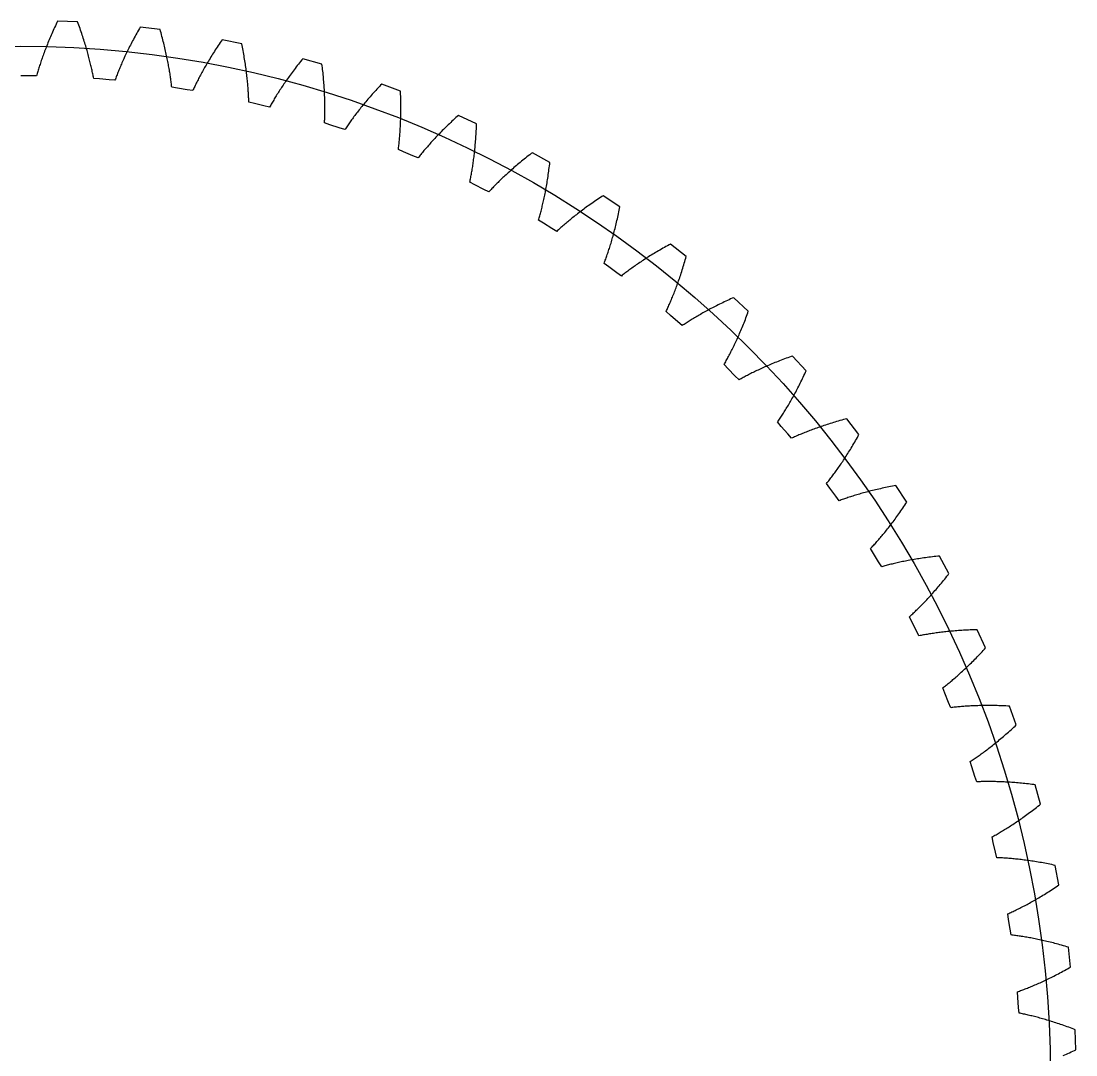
# Model space of a CAD drawing. Extents: x -40.9 to 55.5, y 140.7 to 237.1.
# Drawn here: x 7.34 to 55.53, y 189.86 to 237.08 of the extents above; entities that cross this region are included whole.
import ezdxf

# ---------------------------------------------------------------- set-up
doc = ezdxf.new("R2010")
doc.units = 0
doc.layers.get('0').update_dxf_attribs({"linetype": 'CONTINUOUS'})

msp = doc.modelspace()

# ---------------------------------------------------------------- linework, layer by layer
msp.add_lwpolyline([(54.956, 189.829), (55.028, 189.86), (55.1, 189.891), (55.173, 189.923), (55.246, 189.955), (55.32, 189.988), (55.395, 190.022), (55.471, 190.057), (55.535, 190.092), (55.504, 191), (55.437, 191.031), (55.36, 191.06), (55.283, 191.089), (55.206, 191.117), (55.131, 191.144), (55.056, 191.171), (54.982, 191.197), (54.908, 191.223), (54.835, 191.248), (54.763, 191.272), (54.692, 191.296), (54.621, 191.319), (54.551, 191.342), (54.482, 191.364), (54.413, 191.385), (54.345, 191.406), (54.278, 191.427), (54.211, 191.447), (54.146, 191.466), (54.081, 191.485), (54.016, 191.503), (53.953, 191.521), (53.89, 191.539), (53.828, 191.556), (53.766, 191.572), (53.706, 191.588), (53.646, 191.603), (53.587, 191.618), (53.528, 191.633), (53.471, 191.647), (53.414, 191.66), (53.358, 191.674), (53.302, 191.686), (53.248, 191.699), (53.194, 191.71), (53.141, 191.722), (53.088, 191.733), (53.037, 191.744), (52.986, 191.754), (52.936, 191.764), (52.914, 192.025), (52.881, 192.476), (52.864, 192.738), (52.912, 192.755), (52.961, 192.772), (53.011, 192.791), (53.061, 192.809), (53.111, 192.828), (53.163, 192.848), (53.215, 192.868), (53.268, 192.889), (53.322, 192.91), (53.376, 192.932), (53.431, 192.954), (53.486, 192.977), (53.543, 193.001), (53.6, 193.025), (53.657, 193.049), (53.716, 193.074), (53.775, 193.1), (53.834, 193.127), (53.895, 193.154), (53.956, 193.181), (54.017, 193.209), (54.079, 193.238), (54.142, 193.268), (54.206, 193.298), (54.27, 193.329), (54.335, 193.36), (54.4, 193.392), (54.466, 193.425), (54.532, 193.458), (54.6, 193.492), (54.667, 193.527), (54.736, 193.562), (54.805, 193.598), (54.874, 193.635), (54.944, 193.673), (55.015, 193.711), (55.086, 193.75), (55.158, 193.789), (55.231, 193.83), (55.292, 193.87), (55.19, 194.773), (55.121, 194.798), (55.041, 194.821), (54.962, 194.844), (54.884, 194.866), (54.807, 194.887), (54.73, 194.908), (54.654, 194.928), (54.579, 194.948), (54.504, 194.967), (54.43, 194.986), (54.357, 195.004), (54.285, 195.021), (54.213, 195.039), (54.142, 195.055), (54.072, 195.071), (54.003, 195.087), (53.934, 195.102), (53.866, 195.117), (53.799, 195.131), (53.733, 195.145), (53.667, 195.158), (53.603, 195.171), (53.539, 195.183), (53.475, 195.195), (53.413, 195.207), (53.351, 195.218), (53.29, 195.228), (53.23, 195.239), (53.171, 195.248), (53.112, 195.258), (53.054, 195.267), (52.997, 195.276), (52.941, 195.284), (52.886, 195.292), (52.831, 195.3), (52.777, 195.307), (52.724, 195.314), (52.672, 195.32), (52.621, 195.327), (52.57, 195.333), (52.527, 195.592), (52.459, 196.038), (52.422, 196.298), (52.469, 196.319), (52.516, 196.34), (52.564, 196.362), (52.612, 196.385), (52.661, 196.408), (52.711, 196.431), (52.762, 196.455), (52.813, 196.48), (52.865, 196.506), (52.917, 196.532), (52.97, 196.558), (53.024, 196.585), (53.078, 196.613), (53.133, 196.642), (53.188, 196.671), (53.245, 196.7), (53.301, 196.731), (53.359, 196.762), (53.417, 196.793), (53.475, 196.826), (53.534, 196.859), (53.594, 196.892), (53.655, 196.927), (53.715, 196.962), (53.777, 196.997), (53.839, 197.034), (53.902, 197.071), (53.965, 197.109), (54.029, 197.147), (54.093, 197.186), (54.158, 197.226), (54.223, 197.267), (54.289, 197.308), (54.356, 197.35), (54.423, 197.393), (54.49, 197.437), (54.558, 197.481), (54.627, 197.526), (54.696, 197.572), (54.754, 197.617), (54.581, 198.509), (54.51, 198.529), (54.429, 198.546), (54.349, 198.562), (54.269, 198.578), (54.19, 198.593), (54.112, 198.608), (54.035, 198.622), (53.958, 198.636), (53.882, 198.649), (53.807, 198.662), (53.733, 198.674), (53.659, 198.686), (53.586, 198.697), (53.515, 198.708), (53.443, 198.719), (53.373, 198.729), (53.303, 198.739), (53.235, 198.748), (53.167, 198.757), (53.099, 198.766), (53.033, 198.774), (52.967, 198.781), (52.903, 198.789), (52.839, 198.796), (52.775, 198.802), (52.713, 198.808), (52.651, 198.814), (52.591, 198.82), (52.531, 198.825), (52.472, 198.83), (52.413, 198.834), (52.356, 198.839), (52.299, 198.842), (52.243, 198.846), (52.188, 198.849), (52.134, 198.852), (52.081, 198.855), (52.028, 198.858), (51.976, 198.86), (51.926, 198.862), (51.862, 199.117), (51.759, 199.556), (51.702, 199.813), (51.747, 199.837), (51.792, 199.862), (51.838, 199.888), (51.885, 199.914), (51.932, 199.941), (51.98, 199.968), (52.028, 199.996), (52.077, 200.025), (52.127, 200.054), (52.177, 200.084), (52.228, 200.115), (52.279, 200.146), (52.331, 200.178), (52.384, 200.211), (52.437, 200.244), (52.49, 200.278), (52.545, 200.313), (52.599, 200.348), (52.655, 200.384), (52.711, 200.421), (52.767, 200.459), (52.824, 200.497), (52.881, 200.536), (52.939, 200.576), (52.998, 200.616), (53.057, 200.657), (53.116, 200.699), (53.176, 200.742), (53.237, 200.785), (53.298, 200.829), (53.36, 200.874), (53.422, 200.92), (53.484, 200.966), (53.547, 201.013), (53.61, 201.061), (53.674, 201.11), (53.739, 201.16), (53.803, 201.21), (53.868, 201.261), (53.923, 201.31), (53.68, 202.186), (53.609, 202.2), (53.526, 202.211), (53.445, 202.221), (53.364, 202.23), (53.284, 202.239), (53.205, 202.248), (53.127, 202.256), (53.05, 202.263), (52.973, 202.271), (52.897, 202.278), (52.822, 202.284), (52.748, 202.29), (52.675, 202.296), (52.602, 202.301), (52.53, 202.306), (52.459, 202.311), (52.389, 202.315), (52.32, 202.319), (52.251, 202.322), (52.184, 202.326), (52.117, 202.328), (52.051, 202.331), (51.986, 202.333), (51.921, 202.335), (51.858, 202.337), (51.795, 202.338), (51.733, 202.339), (51.672, 202.34), (51.612, 202.34), (51.553, 202.34), (51.494, 202.34), (51.437, 202.34), (51.38, 202.339), (51.324, 202.339), (51.269, 202.338), (51.214, 202.336), (51.161, 202.335), (51.108, 202.333), (51.057, 202.331), (51.006, 202.329), (50.923, 202.579), (50.785, 203.009), (50.709, 203.26), (50.751, 203.288), (50.794, 203.316), (50.838, 203.345), (50.883, 203.375), (50.928, 203.405), (50.973, 203.437), (51.019, 203.468), (51.066, 203.501), (51.113, 203.534), (51.161, 203.568), (51.209, 203.602), (51.258, 203.638), (51.307, 203.674), (51.357, 203.71), (51.407, 203.748), (51.458, 203.786), (51.509, 203.825), (51.561, 203.864), (51.613, 203.905), (51.666, 203.946), (51.719, 203.988), (51.773, 204.03), (51.827, 204.073), (51.882, 204.118), (51.937, 204.162), (51.993, 204.208), (52.049, 204.254), (52.105, 204.302), (52.162, 204.35), (52.22, 204.398), (52.277, 204.448), (52.336, 204.498), (52.394, 204.55), (52.453, 204.602), (52.513, 204.654), (52.573, 204.708), (52.633, 204.763), (52.694, 204.818), (52.754, 204.874), (52.805, 204.927), (52.494, 205.781), (52.422, 205.79), (52.339, 205.794), (52.257, 205.797), (52.176, 205.8), (52.096, 205.803), (52.016, 205.805), (51.937, 205.807), (51.86, 205.809), (51.783, 205.81), (51.706, 205.811), (51.631, 205.812), (51.557, 205.812), (51.483, 205.812), (51.41, 205.811), (51.338, 205.811), (51.267, 205.81), (51.197, 205.809), (51.128, 205.807), (51.059, 205.805), (50.991, 205.803), (50.924, 205.801), (50.858, 205.798), (50.793, 205.795), (50.729, 205.792), (50.666, 205.788), (50.603, 205.785), (50.541, 205.781), (50.48, 205.777), (50.42, 205.773), (50.361, 205.768), (50.303, 205.764), (50.245, 205.759), (50.189, 205.754), (50.133, 205.749), (50.078, 205.743), (50.024, 205.738), (49.971, 205.732), (49.919, 205.726), (49.867, 205.72), (49.817, 205.714), (49.715, 205.956), (49.544, 206.374), (49.448, 206.619), (49.488, 206.65), (49.529, 206.681), (49.57, 206.714), (49.612, 206.747), (49.654, 206.781), (49.697, 206.815), (49.741, 206.851), (49.785, 206.887), (49.829, 206.924), (49.874, 206.961), (49.919, 206.999), (49.965, 207.038), (50.011, 207.078), (50.058, 207.118), (50.105, 207.16), (50.153, 207.202), (50.201, 207.244), (50.25, 207.288), (50.299, 207.332), (50.348, 207.377), (50.398, 207.423), (50.448, 207.47), (50.499, 207.517), (50.55, 207.566), (50.602, 207.615), (50.653, 207.665), (50.706, 207.715), (50.758, 207.767), (50.811, 207.819), (50.865, 207.872), (50.918, 207.926), (50.972, 207.981), (51.027, 208.037), (51.082, 208.093), (51.137, 208.15), (51.192, 208.209), (51.248, 208.268), (51.304, 208.328), (51.361, 208.388), (51.406, 208.445), (51.03, 209.272), (50.957, 209.275), (50.874, 209.272), (50.792, 209.269), (50.711, 209.266), (50.631, 209.263), (50.551, 209.259), (50.473, 209.255), (50.395, 209.25), (50.318, 209.245), (50.242, 209.24), (50.167, 209.235), (50.093, 209.229), (50.019, 209.223), (49.947, 209.217), (49.875, 209.211), (49.804, 209.204), (49.734, 209.198), (49.665, 209.191), (49.597, 209.183), (49.53, 209.176), (49.463, 209.168), (49.398, 209.16), (49.333, 209.152), (49.269, 209.144), (49.206, 209.136), (49.144, 209.127), (49.083, 209.119), (49.023, 209.11), (48.963, 209.101), (48.904, 209.092), (48.847, 209.083), (48.79, 209.073), (48.734, 209.064), (48.679, 209.054), (48.624, 209.045), (48.571, 209.035), (48.518, 209.025), (48.467, 209.015), (48.416, 209.005), (48.366, 208.995), (48.245, 209.229), (48.042, 209.632), (47.927, 209.868), (47.965, 209.902), (48.003, 209.937), (48.042, 209.972), (48.081, 210.009), (48.12, 210.046), (48.16, 210.084), (48.201, 210.122), (48.242, 210.162), (48.283, 210.202), (48.325, 210.243), (48.367, 210.284), (48.41, 210.327), (48.453, 210.37), (48.496, 210.414), (48.54, 210.459), (48.585, 210.505), (48.629, 210.551), (48.674, 210.598), (48.719, 210.646), (48.765, 210.695), (48.811, 210.745), (48.858, 210.795), (48.905, 210.846), (48.952, 210.899), (48.999, 210.952), (49.047, 211.005), (49.095, 211.06), (49.143, 211.115), (49.192, 211.172), (49.241, 211.229), (49.291, 211.287), (49.34, 211.346), (49.39, 211.406), (49.44, 211.466), (49.491, 211.528), (49.541, 211.59), (49.592, 211.653), (49.644, 211.717), (49.695, 211.782), (49.736, 211.843), (49.296, 212.638), (49.223, 212.635), (49.141, 212.626), (49.059, 212.616), (48.979, 212.607), (48.899, 212.597), (48.82, 212.587), (48.742, 212.576), (48.665, 212.566), (48.589, 212.555), (48.513, 212.544), (48.439, 212.533), (48.365, 212.521), (48.293, 212.51), (48.221, 212.498), (48.15, 212.486), (48.08, 212.474), (48.011, 212.461), (47.942, 212.449), (47.875, 212.436), (47.808, 212.424), (47.743, 212.411), (47.678, 212.398), (47.614, 212.385), (47.551, 212.372), (47.489, 212.358), (47.428, 212.345), (47.367, 212.332), (47.308, 212.318), (47.249, 212.305), (47.191, 212.291), (47.134, 212.277), (47.079, 212.263), (47.023, 212.25), (46.969, 212.236), (46.916, 212.222), (46.863, 212.208), (46.812, 212.194), (46.761, 212.18), (46.711, 212.166), (46.662, 212.153), (46.523, 212.375), (46.289, 212.762), (46.156, 212.988), (46.191, 213.025), (46.226, 213.063), (46.262, 213.101), (46.298, 213.14), (46.335, 213.181), (46.372, 213.221), (46.409, 213.263), (46.447, 213.306), (46.485, 213.349), (46.524, 213.393), (46.562, 213.438), (46.602, 213.483), (46.641, 213.53), (46.681, 213.577), (46.721, 213.625), (46.762, 213.674), (46.802, 213.724), (46.844, 213.775), (46.885, 213.826), (46.927, 213.878), (46.969, 213.931), (47.011, 213.985), (47.054, 214.04), (47.097, 214.096), (47.14, 214.152), (47.183, 214.21), (47.227, 214.268), (47.271, 214.327), (47.315, 214.387), (47.359, 214.448), (47.404, 214.51), (47.449, 214.572), (47.494, 214.636), (47.539, 214.7), (47.585, 214.765), (47.63, 214.831), (47.676, 214.898), (47.722, 214.966), (47.769, 215.035), (47.805, 215.098), (47.304, 215.857), (47.231, 215.848), (47.15, 215.832), (47.069, 215.817), (46.99, 215.801), (46.911, 215.785), (46.833, 215.768), (46.756, 215.752), (46.68, 215.735), (46.605, 215.718), (46.531, 215.702), (46.457, 215.685), (46.385, 215.667), (46.313, 215.65), (46.243, 215.633), (46.173, 215.615), (46.104, 215.598), (46.036, 215.58), (45.969, 215.562), (45.903, 215.544), (45.837, 215.527), (45.773, 215.509), (45.709, 215.491), (45.647, 215.473), (45.585, 215.455), (45.524, 215.436), (45.464, 215.418), (45.405, 215.4), (45.346, 215.382), (45.289, 215.364), (45.233, 215.346), (45.177, 215.328), (45.122, 215.309), (45.068, 215.291), (45.015, 215.273), (44.963, 215.255), (44.912, 215.237), (44.862, 215.22), (44.812, 215.202), (44.764, 215.184), (44.716, 215.166), (44.56, 215.378), (44.296, 215.744), (44.146, 215.959), (44.178, 215.999), (44.21, 216.039), (44.243, 216.081), (44.276, 216.123), (44.309, 216.165), (44.343, 216.209), (44.377, 216.254), (44.411, 216.299), (44.445, 216.345), (44.48, 216.392), (44.516, 216.44), (44.551, 216.488), (44.587, 216.538), (44.623, 216.588), (44.659, 216.639), (44.696, 216.691), (44.732, 216.744), (44.77, 216.798), (44.807, 216.852), (44.844, 216.907), (44.882, 216.964), (44.92, 217.021), (44.958, 217.079), (44.997, 217.138), (45.035, 217.197), (45.074, 217.258), (45.113, 217.319), (45.152, 217.382), (45.191, 217.445), (45.231, 217.509), (45.271, 217.574), (45.31, 217.64), (45.35, 217.707), (45.39, 217.775), (45.431, 217.843), (45.471, 217.913), (45.511, 217.983), (45.552, 218.054), (45.593, 218.127), (45.624, 218.193), (45.065, 218.909), (44.993, 218.895), (44.913, 218.873), (44.834, 218.851), (44.756, 218.829), (44.679, 218.807), (44.603, 218.784), (44.527, 218.762), (44.453, 218.739), (44.379, 218.717), (44.306, 218.694), (44.235, 218.671), (44.164, 218.649), (44.094, 218.626), (44.025, 218.603), (43.956, 218.58), (43.889, 218.557), (43.823, 218.534), (43.757, 218.511), (43.692, 218.488), (43.629, 218.465), (43.566, 218.442), (43.504, 218.419), (43.443, 218.396), (43.383, 218.374), (43.323, 218.351), (43.265, 218.328), (43.207, 218.305), (43.151, 218.283), (43.095, 218.26), (43.04, 218.237), (42.986, 218.215), (42.933, 218.193), (42.881, 218.17), (42.829, 218.148), (42.779, 218.126), (42.729, 218.104), (42.68, 218.083), (42.632, 218.061), (42.585, 218.039), (42.539, 218.018), (42.367, 218.216), (42.076, 218.561), (41.909, 218.764), (41.937, 218.806), (41.966, 218.849), (41.996, 218.892), (42.025, 218.937), (42.055, 218.982), (42.085, 219.028), (42.116, 219.075), (42.146, 219.123), (42.177, 219.172), (42.208, 219.221), (42.24, 219.272), (42.271, 219.323), (42.303, 219.375), (42.335, 219.428), (42.367, 219.482), (42.399, 219.537), (42.432, 219.592), (42.465, 219.648), (42.498, 219.706), (42.531, 219.764), (42.564, 219.823), (42.597, 219.883), (42.631, 219.944), (42.664, 220.005), (42.698, 220.068), (42.732, 220.131), (42.766, 220.196), (42.8, 220.261), (42.835, 220.327), (42.869, 220.394), (42.903, 220.462), (42.938, 220.531), (42.972, 220.601), (43.007, 220.671), (43.042, 220.743), (43.076, 220.815), (43.111, 220.889), (43.146, 220.963), (43.181, 221.038), (43.207, 221.106), (42.593, 221.777), (42.523, 221.757), (42.445, 221.729), (42.368, 221.701), (42.292, 221.672), (42.217, 221.644), (42.142, 221.616), (42.069, 221.588), (41.996, 221.559), (41.925, 221.531), (41.854, 221.503), (41.784, 221.474), (41.715, 221.446), (41.647, 221.418), (41.58, 221.39), (41.514, 221.362), (41.449, 221.333), (41.384, 221.305), (41.321, 221.277), (41.258, 221.249), (41.197, 221.221), (41.136, 221.194), (41.076, 221.166), (41.017, 221.138), (40.958, 221.111), (40.901, 221.083), (40.845, 221.056), (40.789, 221.029), (40.734, 221.002), (40.681, 220.975), (40.628, 220.948), (40.576, 220.922), (40.524, 220.895), (40.474, 220.869), (40.425, 220.843), (40.376, 220.817), (40.328, 220.791), (40.281, 220.766), (40.235, 220.74), (40.19, 220.715), (40.145, 220.69), (39.958, 220.875), (39.641, 221.195), (39.458, 221.384), (39.484, 221.428), (39.509, 221.473), (39.535, 221.519), (39.561, 221.566), (39.587, 221.613), (39.614, 221.662), (39.64, 221.711), (39.667, 221.761), (39.694, 221.812), (39.721, 221.864), (39.748, 221.917), (39.776, 221.97), (39.803, 222.025), (39.831, 222.08), (39.859, 222.136), (39.887, 222.193), (39.915, 222.251), (39.943, 222.31), (39.971, 222.369), (40, 222.43), (40.028, 222.491), (40.057, 222.554), (40.086, 222.617), (40.114, 222.681), (40.143, 222.746), (40.172, 222.812), (40.201, 222.879), (40.23, 222.947), (40.259, 223.015), (40.288, 223.085), (40.317, 223.155), (40.346, 223.227), (40.375, 223.299), (40.404, 223.372), (40.433, 223.446), (40.462, 223.521), (40.491, 223.597), (40.519, 223.674), (40.548, 223.751), (40.569, 223.821), (39.905, 224.442), (39.836, 224.416), (39.761, 224.382), (39.686, 224.348), (39.612, 224.314), (39.539, 224.28), (39.468, 224.246), (39.397, 224.212), (39.326, 224.178), (39.257, 224.144), (39.189, 224.11), (39.122, 224.077), (39.055, 224.043), (38.99, 224.01), (38.925, 223.976), (38.861, 223.943), (38.798, 223.91), (38.736, 223.877), (38.675, 223.844), (38.615, 223.811), (38.556, 223.778), (38.497, 223.746), (38.439, 223.714), (38.383, 223.681), (38.327, 223.649), (38.272, 223.618), (38.218, 223.586), (38.165, 223.555), (38.112, 223.523), (38.061, 223.492), (38.01, 223.461), (37.96, 223.431), (37.911, 223.4), (37.863, 223.37), (37.816, 223.34), (37.769, 223.311), (37.724, 223.281), (37.679, 223.252), (37.635, 223.223), (37.592, 223.195), (37.549, 223.166), (37.348, 223.335), (37.007, 223.63), (36.81, 223.804), (36.832, 223.85), (36.854, 223.897), (36.876, 223.945), (36.898, 223.993), (36.92, 224.043), (36.943, 224.093), (36.966, 224.144), (36.988, 224.196), (37.011, 224.249), (37.034, 224.303), (37.057, 224.358), (37.08, 224.413), (37.104, 224.47), (37.127, 224.527), (37.15, 224.585), (37.174, 224.644), (37.197, 224.704), (37.221, 224.765), (37.244, 224.827), (37.268, 224.889), (37.291, 224.953), (37.315, 225.017), (37.339, 225.083), (37.362, 225.149), (37.386, 225.216), (37.409, 225.284), (37.433, 225.353), (37.456, 225.422), (37.48, 225.493), (37.503, 225.565), (37.527, 225.637), (37.55, 225.711), (37.573, 225.785), (37.596, 225.86), (37.619, 225.936), (37.642, 226.013), (37.665, 226.091), (37.688, 226.17), (37.711, 226.25), (37.726, 226.321), (37.015, 226.887), (36.949, 226.857), (36.876, 226.817), (36.804, 226.777), (36.734, 226.737), (36.664, 226.697), (36.595, 226.658), (36.527, 226.618), (36.459, 226.579), (36.393, 226.54), (36.328, 226.501), (36.263, 226.462), (36.199, 226.423), (36.137, 226.385), (36.075, 226.347), (36.014, 226.308), (35.954, 226.27), (35.895, 226.233), (35.836, 226.195), (35.779, 226.157), (35.722, 226.12), (35.666, 226.083), (35.611, 226.047), (35.557, 226.01), (35.504, 225.974), (35.452, 225.938), (35.4, 225.902), (35.35, 225.866), (35.3, 225.831), (35.251, 225.796), (35.203, 225.761), (35.156, 225.727), (35.109, 225.693), (35.064, 225.659), (35.019, 225.626), (34.975, 225.592), (34.932, 225.559), (34.889, 225.527), (34.848, 225.495), (34.807, 225.463), (34.767, 225.431), (34.554, 225.584), (34.19, 225.851), (33.98, 226.009), (33.998, 226.057), (34.016, 226.105), (34.034, 226.154), (34.053, 226.205), (34.071, 226.256), (34.09, 226.308), (34.108, 226.36), (34.127, 226.414), (34.146, 226.469), (34.164, 226.524), (34.183, 226.58), (34.202, 226.637), (34.22, 226.696), (34.239, 226.754), (34.258, 226.814), (34.277, 226.875), (34.295, 226.937), (34.314, 226.999), (34.333, 227.062), (34.351, 227.127), (34.37, 227.192), (34.388, 227.258), (34.407, 227.325), (34.425, 227.393), (34.443, 227.461), (34.461, 227.531), (34.479, 227.602), (34.497, 227.673), (34.515, 227.745), (34.533, 227.818), (34.551, 227.893), (34.568, 227.968), (34.585, 228.043), (34.603, 228.12), (34.62, 228.198), (34.636, 228.276), (34.653, 228.356), (34.67, 228.436), (34.686, 228.518), (34.696, 228.59), (33.942, 229.099), (33.879, 229.063), (33.809, 229.017), (33.741, 228.972), (33.674, 228.927), (33.607, 228.882), (33.541, 228.837), (33.477, 228.792), (33.413, 228.748), (33.35, 228.704), (33.287, 228.66), (33.226, 228.616), (33.166, 228.572), (33.106, 228.529), (33.048, 228.486), (32.99, 228.443), (32.933, 228.4), (32.877, 228.358), (32.822, 228.316), (32.767, 228.274), (32.714, 228.233), (32.661, 228.191), (32.609, 228.15), (32.558, 228.11), (32.508, 228.069), (32.459, 228.029), (32.41, 227.99), (32.362, 227.95), (32.316, 227.911), (32.27, 227.873), (32.224, 227.834), (32.18, 227.796), (32.136, 227.758), (32.093, 227.721), (32.051, 227.684), (32.01, 227.648), (31.97, 227.611), (31.93, 227.576), (31.891, 227.54), (31.853, 227.505), (31.816, 227.471), (31.591, 227.606), (31.207, 227.844), (30.985, 227.985), (31, 228.034), (31.014, 228.084), (31.029, 228.134), (31.043, 228.186), (31.057, 228.238), (31.072, 228.291), (31.086, 228.345), (31.1, 228.4), (31.115, 228.456), (31.129, 228.513), (31.143, 228.57), (31.157, 228.629), (31.171, 228.688), (31.186, 228.748), (31.199, 228.81), (31.213, 228.872), (31.227, 228.934), (31.241, 228.998), (31.254, 229.063), (31.268, 229.128), (31.281, 229.195), (31.295, 229.262), (31.308, 229.33), (31.321, 229.399), (31.333, 229.469), (31.346, 229.54), (31.359, 229.612), (31.371, 229.684), (31.383, 229.758), (31.395, 229.832), (31.407, 229.908), (31.418, 229.984), (31.43, 230.061), (31.441, 230.139), (31.452, 230.217), (31.462, 230.297), (31.473, 230.378), (31.483, 230.459), (31.493, 230.541), (31.497, 230.614), (30.706, 231.062), (30.645, 231.021), (30.58, 230.971), (30.515, 230.92), (30.451, 230.87), (30.388, 230.82), (30.326, 230.77), (30.265, 230.72), (30.205, 230.671), (30.146, 230.622), (30.087, 230.573), (30.03, 230.525), (29.973, 230.476), (29.917, 230.429), (29.862, 230.381), (29.808, 230.334), (29.754, 230.287), (29.702, 230.24), (29.65, 230.194), (29.599, 230.148), (29.549, 230.102), (29.499, 230.057), (29.451, 230.012), (29.403, 229.968), (29.357, 229.924), (29.31, 229.88), (29.265, 229.836), (29.221, 229.793), (29.177, 229.751), (29.134, 229.709), (29.092, 229.667), (29.051, 229.625), (29.01, 229.584), (28.971, 229.544), (28.932, 229.504), (28.893, 229.464), (28.856, 229.425), (28.819, 229.386), (28.783, 229.348), (28.748, 229.31), (28.713, 229.272), (28.478, 229.39), (28.077, 229.597), (27.845, 229.72), (27.856, 229.77), (27.866, 229.821), (27.877, 229.872), (27.887, 229.925), (27.897, 229.978), (27.907, 230.032), (27.917, 230.087), (27.927, 230.143), (27.937, 230.2), (27.947, 230.257), (27.957, 230.316), (27.966, 230.375), (27.976, 230.436), (27.985, 230.497), (27.994, 230.559), (28.003, 230.622), (28.012, 230.685), (28.02, 230.75), (28.029, 230.816), (28.037, 230.882), (28.045, 230.949), (28.053, 231.017), (28.061, 231.086), (28.068, 231.156), (28.076, 231.227), (28.083, 231.299), (28.09, 231.371), (28.096, 231.444), (28.102, 231.519), (28.109, 231.594), (28.114, 231.67), (28.12, 231.746), (28.125, 231.824), (28.13, 231.903), (28.135, 231.982), (28.139, 232.062), (28.143, 232.143), (28.147, 232.225), (28.15, 232.308), (28.149, 232.381), (27.325, 232.766), (27.268, 232.72), (27.206, 232.665), (27.146, 232.609), (27.086, 232.554), (27.028, 232.499), (26.97, 232.444), (26.913, 232.39), (26.857, 232.336), (26.801, 232.283), (26.747, 232.23), (26.693, 232.177), (26.64, 232.124), (26.588, 232.072), (26.537, 232.02), (26.487, 231.969), (26.437, 231.918), (26.388, 231.867), (26.34, 231.817), (26.293, 231.767), (26.247, 231.718), (26.201, 231.669), (26.157, 231.621), (26.113, 231.572), (26.069, 231.525), (26.027, 231.477), (25.985, 231.431), (25.944, 231.384), (25.904, 231.338), (25.865, 231.293), (25.826, 231.248), (25.788, 231.203), (25.751, 231.159), (25.714, 231.116), (25.679, 231.073), (25.644, 231.03), (25.609, 230.988), (25.576, 230.947), (25.543, 230.906), (25.511, 230.865), (25.479, 230.825), (25.236, 230.924), (24.82, 231.099), (24.579, 231.203), (24.585, 231.254), (24.592, 231.305), (24.598, 231.357), (24.604, 231.41), (24.61, 231.464), (24.616, 231.519), (24.622, 231.575), (24.627, 231.631), (24.633, 231.689), (24.638, 231.747), (24.643, 231.806), (24.648, 231.866), (24.652, 231.927), (24.657, 231.989), (24.661, 232.051), (24.665, 232.115), (24.669, 232.179), (24.672, 232.244), (24.676, 232.31), (24.679, 232.377), (24.682, 232.444), (24.684, 232.513), (24.686, 232.582), (24.688, 232.653), (24.69, 232.724), (24.692, 232.796), (24.693, 232.868), (24.694, 232.942), (24.694, 233.016), (24.694, 233.092), (24.694, 233.168), (24.693, 233.245), (24.693, 233.323), (24.691, 233.401), (24.69, 233.481), (24.688, 233.561), (24.686, 233.642), (24.683, 233.724), (24.68, 233.807), (24.672, 233.88), (23.821, 234.199), (23.768, 234.149), (23.711, 234.089), (23.655, 234.029), (23.6, 233.969), (23.546, 233.91), (23.492, 233.851), (23.44, 233.792), (23.388, 233.734), (23.337, 233.676), (23.287, 233.619), (23.237, 233.562), (23.189, 233.506), (23.141, 233.45), (23.094, 233.394), (23.048, 233.339), (23.002, 233.284), (22.958, 233.23), (22.914, 233.176), (22.871, 233.123), (22.829, 233.07), (22.787, 233.017), (22.746, 232.965), (22.706, 232.914), (22.667, 232.863), (22.628, 232.813), (22.59, 232.763), (22.553, 232.713), (22.516, 232.664), (22.481, 232.616), (22.446, 232.568), (22.411, 232.521), (22.378, 232.474), (22.345, 232.428), (22.313, 232.382), (22.281, 232.337), (22.25, 232.292), (22.22, 232.248), (22.19, 232.204), (22.161, 232.162), (22.133, 232.119), (21.883, 232.199), (21.454, 232.34), (21.206, 232.426), (21.208, 232.476), (21.211, 232.528), (21.213, 232.581), (21.215, 232.634), (21.217, 232.688), (21.218, 232.743), (21.22, 232.799), (21.221, 232.856), (21.222, 232.914), (21.222, 232.972), (21.223, 233.032), (21.223, 233.092), (21.223, 233.153), (21.222, 233.215), (21.221, 233.277), (21.22, 233.341), (21.219, 233.405), (21.218, 233.47), (21.216, 233.536), (21.214, 233.603), (21.211, 233.671), (21.208, 233.74), (21.205, 233.809), (21.202, 233.879), (21.198, 233.95), (21.193, 234.022), (21.189, 234.095), (21.184, 234.168), (21.178, 234.242), (21.173, 234.317), (21.167, 234.393), (21.16, 234.47), (21.153, 234.548), (21.146, 234.626), (21.138, 234.705), (21.13, 234.785), (21.121, 234.866), (21.112, 234.947), (21.102, 235.03), (21.089, 235.101), (20.215, 235.352), (20.166, 235.299), (20.114, 235.234), (20.063, 235.17), (20.013, 235.106), (19.964, 235.042), (19.915, 234.98), (19.867, 234.917), (19.82, 234.855), (19.774, 234.794), (19.728, 234.732), (19.684, 234.672), (19.64, 234.612), (19.596, 234.552), (19.554, 234.493), (19.512, 234.434), (19.471, 234.376), (19.431, 234.319), (19.391, 234.262), (19.353, 234.205), (19.315, 234.149), (19.277, 234.094), (19.241, 234.039), (19.205, 233.984), (19.169, 233.93), (19.135, 233.877), (19.101, 233.824), (19.068, 233.772), (19.035, 233.72), (19.003, 233.669), (18.972, 233.619), (18.942, 233.569), (18.912, 233.52), (18.883, 233.471), (18.854, 233.423), (18.826, 233.375), (18.799, 233.328), (18.772, 233.282), (18.746, 233.236), (18.721, 233.191), (18.696, 233.147), (18.44, 233.206), (18.002, 233.314), (17.747, 233.38), (17.746, 233.43), (17.744, 233.482), (17.742, 233.535), (17.74, 233.588), (17.738, 233.642), (17.735, 233.697), (17.732, 233.753), (17.728, 233.81), (17.725, 233.867), (17.721, 233.926), (17.717, 233.985), (17.712, 234.045), (17.707, 234.106), (17.702, 234.167), (17.696, 234.23), (17.69, 234.293), (17.684, 234.357), (17.677, 234.422), (17.67, 234.488), (17.663, 234.554), (17.655, 234.622), (17.647, 234.69), (17.638, 234.759), (17.629, 234.828), (17.62, 234.899), (17.61, 234.97), (17.6, 235.042), (17.589, 235.115), (17.578, 235.188), (17.566, 235.263), (17.554, 235.338), (17.541, 235.414), (17.528, 235.491), (17.515, 235.568), (17.501, 235.647), (17.486, 235.726), (17.471, 235.805), (17.456, 235.886), (17.44, 235.967), (17.421, 236.038), (16.53, 236.22), (16.485, 236.162), (16.439, 236.094), (16.393, 236.026), (16.348, 235.958), (16.304, 235.891), (16.26, 235.824), (16.217, 235.758), (16.175, 235.693), (16.134, 235.628), (16.093, 235.563), (16.054, 235.499), (16.014, 235.436), (15.976, 235.373), (15.938, 235.311), (15.901, 235.249), (15.865, 235.188), (15.829, 235.128), (15.795, 235.068), (15.76, 235.008), (15.727, 234.949), (15.694, 234.891), (15.662, 234.833), (15.63, 234.776), (15.599, 234.72), (15.569, 234.664), (15.539, 234.609), (15.51, 234.554), (15.482, 234.5), (15.454, 234.447), (15.427, 234.394), (15.401, 234.342), (15.375, 234.29), (15.349, 234.239), (15.325, 234.189), (15.301, 234.14), (15.277, 234.091), (15.254, 234.042), (15.232, 233.995), (15.21, 233.948), (15.189, 233.902), (14.929, 233.941), (14.483, 234.014), (14.225, 234.059), (14.219, 234.11), (14.214, 234.161), (14.208, 234.213), (14.201, 234.267), (14.194, 234.32), (14.187, 234.375), (14.18, 234.431), (14.172, 234.487), (14.164, 234.544), (14.155, 234.602), (14.147, 234.66), (14.137, 234.72), (14.128, 234.78), (14.118, 234.841), (14.107, 234.903), (14.096, 234.966), (14.085, 235.029), (14.073, 235.093), (14.061, 235.158), (14.048, 235.224), (14.035, 235.29), (14.022, 235.357), (14.008, 235.425), (13.993, 235.494), (13.978, 235.564), (13.963, 235.634), (13.947, 235.705), (13.931, 235.777), (13.914, 235.849), (13.896, 235.923), (13.878, 235.997), (13.86, 236.071), (13.841, 236.147), (13.821, 236.223), (13.801, 236.3), (13.781, 236.378), (13.759, 236.456), (13.738, 236.535), (13.715, 236.615), (13.691, 236.684), (12.789, 236.795), (12.748, 236.734), (12.707, 236.662), (12.667, 236.591), (12.627, 236.52), (12.588, 236.45), (12.55, 236.38), (12.513, 236.311), (12.476, 236.242), (12.44, 236.174), (12.405, 236.107), (12.37, 236.04), (12.336, 235.973), (12.302, 235.908), (12.27, 235.843), (12.238, 235.778), (12.206, 235.715), (12.176, 235.651), (12.146, 235.589), (12.116, 235.527), (12.087, 235.466), (12.059, 235.405), (12.031, 235.345), (12.004, 235.286), (11.978, 235.227), (11.952, 235.169), (11.927, 235.111), (11.902, 235.055), (11.878, 234.999), (11.855, 234.943), (11.832, 234.888), (11.81, 234.834), (11.788, 234.781), (11.767, 234.728), (11.746, 234.676), (11.726, 234.625), (11.706, 234.574), (11.687, 234.524), (11.669, 234.475), (11.651, 234.427), (11.633, 234.379), (11.371, 234.398), (10.921, 234.435), (10.66, 234.46), (10.65, 234.51), (10.641, 234.561), (10.63, 234.613), (10.62, 234.665), (10.609, 234.718), (10.598, 234.772), (10.586, 234.827), (10.574, 234.883), (10.561, 234.939), (10.548, 234.996), (10.535, 235.054), (10.521, 235.112), (10.506, 235.171), (10.491, 235.231), (10.476, 235.292), (10.46, 235.354), (10.444, 235.416), (10.427, 235.479), (10.41, 235.543), (10.392, 235.607), (10.374, 235.673), (10.355, 235.739), (10.336, 235.805), (10.316, 235.873), (10.296, 235.941), (10.275, 236.01), (10.254, 236.079), (10.232, 236.15), (10.209, 236.221), (10.186, 236.292), (10.162, 236.365), (10.138, 236.438), (10.113, 236.511), (10.088, 236.586), (10.062, 236.661), (10.035, 236.737), (10.008, 236.813), (9.98, 236.89), (9.951, 236.968), (9.922, 237.035), (9.014, 237.075), (8.978, 237.011), (8.943, 236.936), (8.908, 236.862), (8.874, 236.788), (8.841, 236.715), (8.808, 236.642), (8.776, 236.571), (8.745, 236.499), (8.714, 236.429), (8.685, 236.359), (8.655, 236.289), (8.626, 236.221), (8.598, 236.153), (8.571, 236.085), (8.544, 236.018), (8.518, 235.952), (8.492, 235.887), (8.467, 235.822), (8.442, 235.758), (8.418, 235.695), (8.395, 235.632), (8.372, 235.57), (8.35, 235.509), (8.328, 235.448), (8.307, 235.388), (8.287, 235.329), (8.266, 235.271), (8.247, 235.213), (8.228, 235.156), (8.209, 235.099), (8.191, 235.044), (8.174, 234.989), (8.157, 234.935), (8.14, 234.881), (8.124, 234.828), (8.109, 234.776), (8.094, 234.725), (8.079, 234.675), (8.065, 234.625), (8.051, 234.576), (7.788, 234.574), (7.337, 234.576)])
at = {"linetype": 'Continuous'}
msp.add_circle((7.337, 188.891), 47.037, dxfattribs=at)

doc.saveas('drawing.dxf')
